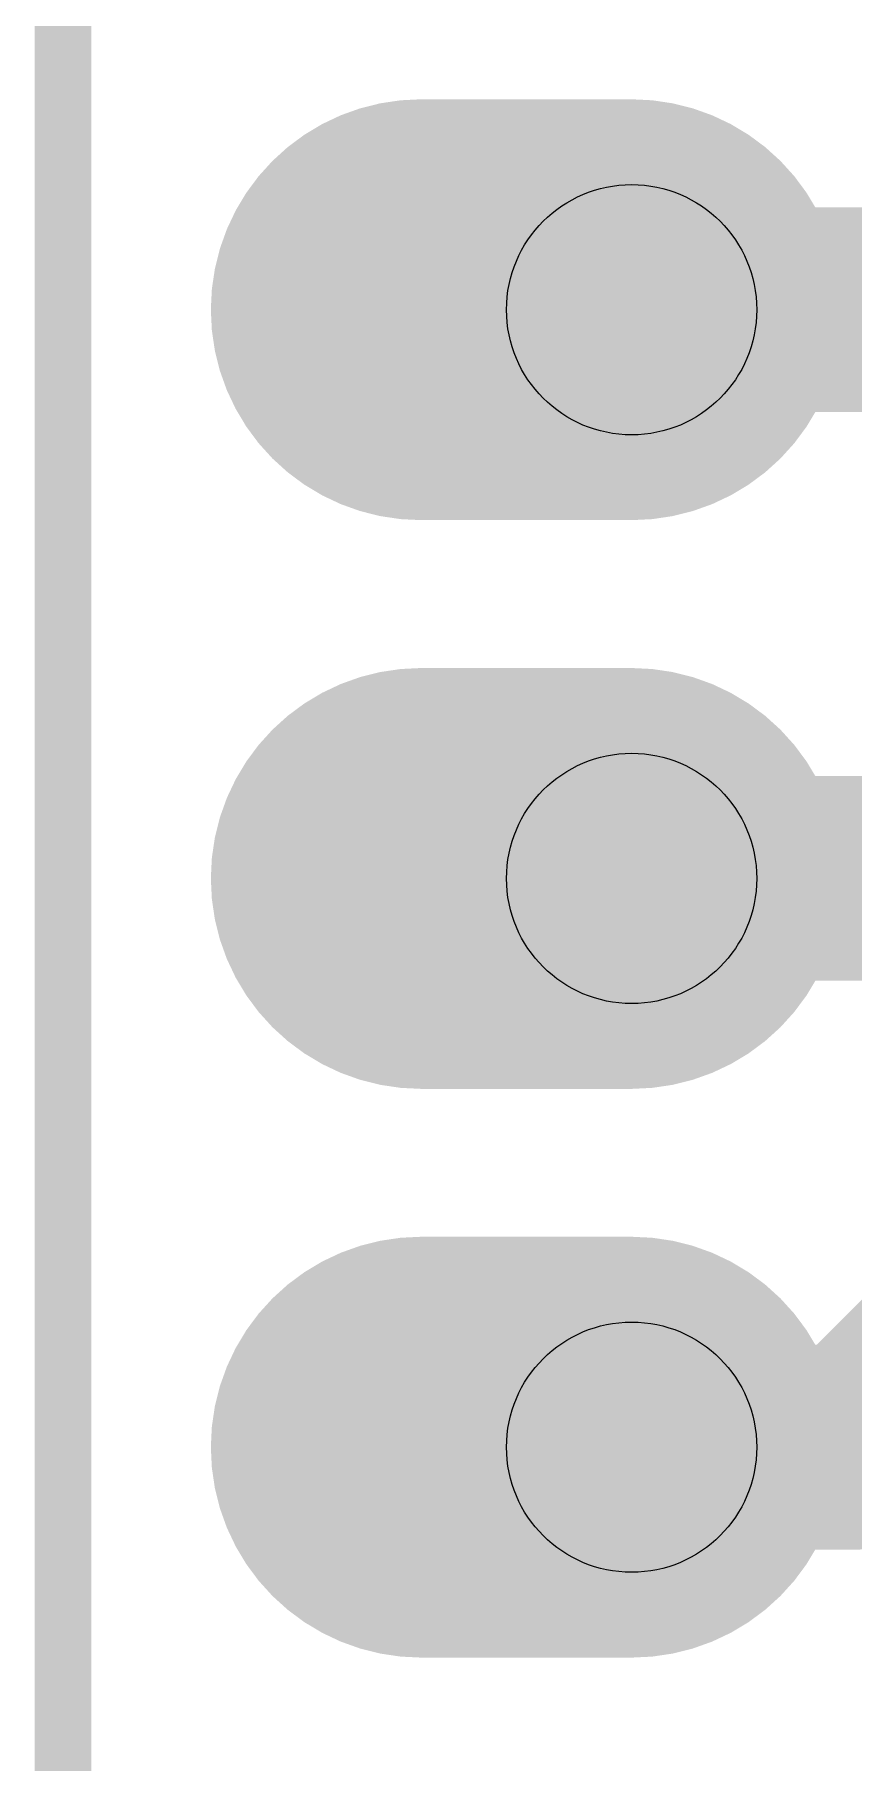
# Model space of a CAD drawing. Extents: x -39 to 68, y -16 to 20.
# Drawn here: x -0.13 to 3.53, y 4.94 to 12.66 of the extents above; entities that cross this region are included whole.
import ezdxf

# ---------------------------------------------------------------- set-up
doc = ezdxf.new("R2010")
doc.units = 0
for name, color, linetype in [('1', 12, 'CONTINUOUS'), ('16', 132, 'CONTINUOUS'), ('17', 110, 'CONTINUOUS'), ('20', 53, 'CONTINUOUS')]:
    doc.layers.add(name, color=color, linetype=linetype)

# ---------------------------------------------------------------- blocks, each defined once
blk = doc.blocks.new('ROUNDP')
at = {"const_width": 0.5}
blk.add_lwpolyline([(0, -0.25, 1), (0, 0.25, 1), (0, -0.25)], format="xyb", dxfattribs=at)

msp = doc.modelspace()

# ---------------------------------------------------------------- linework, layer by layer
at = {"layer": '1'}
for points, const_width in [([(0, 20.32), (0, 0)], 0.254), ([(2.54, 11.43), (4.572, 11.43)], 0.9144), ([(3.81, 8.89), (4.4704, 9.5504)], 0.9144), ([(2.54, 8.89), (3.81, 8.89)], 0.9144), ([(3.556, 6.35), (5.4356, 8.2296)], 0.9144), ([(2.54, 6.35), (3.556, 6.35)], 0.9144)]:
    msp.add_lwpolyline(points, dxfattribs=dict(at, const_width=const_width))
at = {"layer": '1', "const_width": 0.4572}
for points in [[(2.54, 11.6586, 1), (2.54, 11.2014)], [(2.54, 9.1186, 1), (2.54, 8.6614)], [(3.6484, 9.0516, 1), (3.9716, 8.7284)], [(2.54, 6.5786, 1), (2.54, 6.1214)], [(3.556, 6.1214, 1), (3.556, 6.5786)], [(3.3944, 6.5116, 1), (3.7176, 6.1884)]]:
    msp.add_lwpolyline(points, format="xyb", dxfattribs=at)
at = {"layer": '16', "const_width": 0.254}
msp.add_lwpolyline([(0, 20.32), (0, 0)], dxfattribs=at)
at = {"layer": '17', "const_width": 1.8796}
for points in [[(2.54, 11.43), (1.6002, 11.43)], [(2.54, 8.89), (1.6002, 8.89)], [(2.54, 6.35), (1.6002, 6.35)]]:
    msp.add_lwpolyline(points, dxfattribs=at)
at = {"layer": '17', "const_width": 0.9398}
for points in [[(1.6002, 11.8999, 1), (1.6002, 10.9601)], [(2.54, 10.9601, 1), (2.54, 11.8999)], [(1.6002, 9.3599, 1), (1.6002, 8.4201)], [(2.54, 8.4201, 1), (2.54, 9.3599)], [(1.6002, 6.8199, 1), (1.6002, 5.8801)], [(2.54, 5.8801, 1), (2.54, 6.8199)]]:
    msp.add_lwpolyline(points, format="xyb", dxfattribs=at)
at = {"layer": '20', "const_width": 0.2032}
msp.add_lwpolyline([(0, 20.32), (0, 0)], dxfattribs=at)
at = {"layer": '20'}
for centre in [(2.54, 11.43), (2.54, 8.89), (2.54, 6.35)]:
    msp.add_circle(centre, 0.5588, dxfattribs=at)

# ---------------------------------------------------------------- block references
at = {"layer": '17', "xscale": 1.8796, "yscale": 1.8796, "rotation": 90}
for p in [(2.54, 11.43), (2.54, 11.43), (2.54, 8.89), (2.54, 8.89), (2.54, 6.35), (2.54, 6.35)]:
    msp.add_blockref('ROUNDP', p, dxfattribs=at)

doc.saveas('drawing.dxf')
